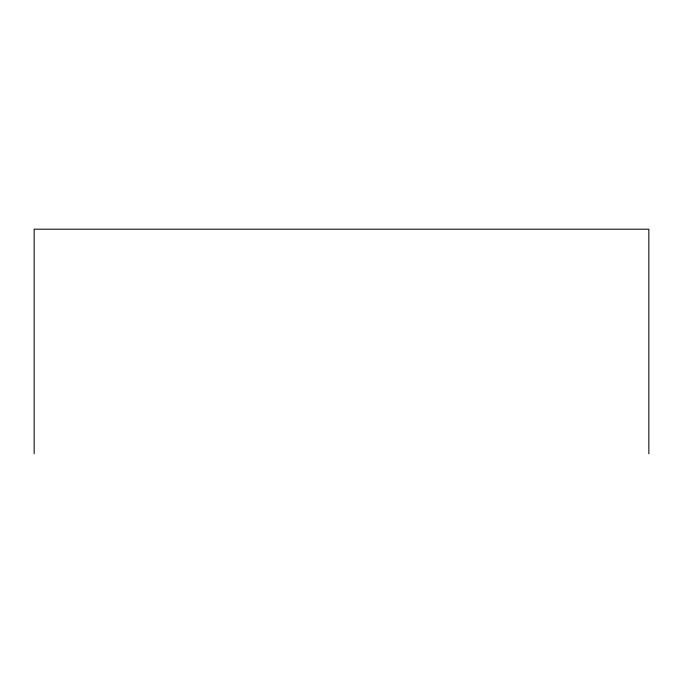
<?xml version="1.0" encoding="UTF-8"?>
<svg xmlns="http://www.w3.org/2000/svg" width="683" height="683" viewBox="0 0 683 683"><rect width="100%" height="100%" fill="white"/><g stroke="black" fill="none" stroke-linecap="round" stroke-linejoin="round"><path stroke-width="1.02" d="M648.85 453.802L648.85 229.198L34.15 229.198L34.15 453.802"/></g></svg>
